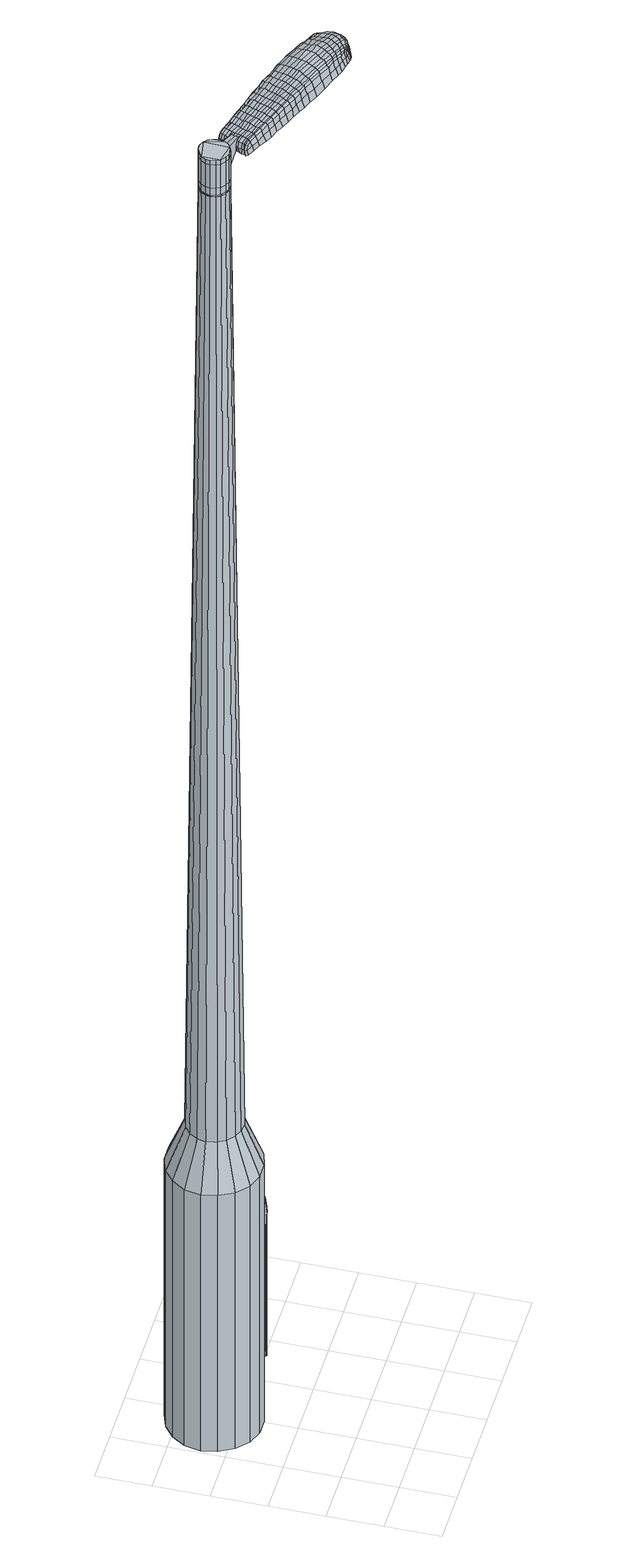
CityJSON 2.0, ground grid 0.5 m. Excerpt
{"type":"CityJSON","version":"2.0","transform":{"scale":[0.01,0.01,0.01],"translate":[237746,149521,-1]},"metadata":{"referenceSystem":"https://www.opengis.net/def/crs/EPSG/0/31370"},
"CityObjects":{
"object1":{"type":"GenericCityObject","attributes":{"cluster":1013,"mean_distance_to_centroid":0.28,"new_centroid_x":237746.43,"new_centroid_y":149522.7,"mean_distance_to_camera":7.38,"H1":7.17,"H2":6.9,"Z_final":111.28,"cluster2":-1,"proj_x":237746.25,"proj_y":149523.17,"id_line":48018,"bearing_l":68.78,"distance":0.496,"orientation":"right","G_obj":338.78},"geometry":[{"type":"MultiSurface","lod":"2","boundaries":[[[0,1,2,3]],[[1,4,5,2]],[[4,6,7,5]],[[6,8,9,7]],[[8,10,11,9]],[[10,12,13,11]],[[12,14,15,13]],[[14,16,17,15]],[[16,18,19,17]],[[18,20,21,19]],[[20,22,23,21]],[[22,24,25,23]],[[24,26,27,25]],[[26,28,29,27]],[[28,30,31,29]],[[30,32,33,31]],[[32,34,35,33]],[[34,0,3,35]],[[36,37,38,39]],[[38,40,41,42]],[[41,43,42]],[[42,44,45,46]],[[45,47,46]],[[46,48,49,50]],[[49,51,50]],[[42,46,50,38]],[[50,52,39,38]],[[53,36,39]],[[2,5,7,35]],[[7,9,11,15]],[[11,13,15]],[[15,17,19,23]],[[19,21,23]],[[23,25,27,31]],[[27,29,31]],[[15,23,31,7]],[[31,33,35,7]],[[3,2,35]],[[1,0,54,55]],[[0,34,56,54]],[[34,32,57,56]],[[32,30,58,57]],[[30,28,59,58]],[[28,26,60,59]],[[26,24,61,60]],[[24,22,62,61]],[[22,20,63,62]],[[20,18,64,63]],[[18,16,65,64]],[[16,14,66,65]],[[14,12,67,66]],[[12,10,68,67]],[[10,8,69,68]],[[8,6,70,69]],[[6,4,71,70]],[[4,1,55,71]],[[55,54,72,73]],[[54,56,74,72]],[[56,57,75,74]],[[57,58,76,75]],[[58,59,77,76]],[[59,60,78,77]],[[60,61,79,78]],[[61,62,80,79]],[[62,63,81,80]],[[63,64,82,81]],[[64,65,83,82]],[[65,66,84,83]],[[66,67,85,84]],[[67,68,86,85]],[[68,69,87,86]],[[69,70,88,87]],[[70,71,89,88]],[[71,55,73,89]],[[90,91,92,93]],[[94,95,91,90]],[[75,96,95,94]],[[97,98,96,75]],[[99,100,98,97]],[[101,102,100,99]],[[103,104,102,101]],[[80,105,104,103]],[[106,107,105,80]],[[108,109,107,106]],[[110,111,109,108]],[[84,112,111,110]],[[113,114,112,84]],[[86,115,114,113]],[[116,117,115,86]],[[118,119,117,116]],[[89,120,119,118]],[[93,92,120,89]],[[121,122,123,124]],[[125,121,124,126]],[[127,125,126,128]],[[129,127,128,130]],[[131,129,130,132]],[[133,131,132,134]],[[135,133,134,136]],[[137,135,136,138]],[[139,137,138,140]],[[141,139,140,142]],[[143,141,142,144]],[[145,143,144,146]],[[147,145,146,148]],[[149,147,148,150]],[[151,149,150,152]],[[153,151,152,154]],[[73,72,90,93]],[[72,74,94,90]],[[74,75,94]],[[76,97,75]],[[76,77,99,97]],[[77,78,101,99]],[[78,79,103,101]],[[79,80,103]],[[81,106,80]],[[81,82,108,106]],[[82,83,110,108]],[[83,84,110]],[[85,113,84]],[[85,86,113]],[[87,116,86]],[[87,88,118,116]],[[88,89,118]],[[73,93,89]],[[155,156,92,91]],[[156,120,92]],[[157,119,120]],[[157,158,117,119]],[[158,115,117]],[[159,114,115]],[[159,112,114]],[[160,111,112]],[[160,161,109,111]],[[161,162,107,109]],[[162,105,107]],[[163,104,105]],[[163,164,102,104]],[[164,165,100,102]],[[165,166,98,100]],[[166,96,98]],[[167,95,96]],[[167,155,91,95]],[[39,52,153,168]],[[156,155,169,154]],[[53,39,168,122]],[[155,167,123,169]],[[36,53,122,121]],[[167,96,124,123]],[[37,36,121,125]],[[96,166,126,124]],[[38,37,125,127]],[[166,165,128,126]],[[40,38,127,129]],[[165,164,130,128]],[[41,40,129,131]],[[164,163,132,130]],[[43,41,131,133]],[[163,105,134,132]],[[42,43,133,135]],[[105,162,136,134]],[[44,42,135,137]],[[162,161,138,136]],[[45,44,137,139]],[[161,160,140,138]],[[47,45,139,141]],[[160,112,142,140]],[[46,47,141,143]],[[112,159,144,142]],[[48,46,143,145]],[[159,115,146,144]],[[49,48,145,147]],[[115,158,148,146]],[[51,49,147,149]],[[158,157,150,148]],[[50,51,149,151]],[[157,120,152,150]],[[52,50,151,153]],[[120,156,154,152]],[[153,154,170,171]],[[154,169,172,170]],[[169,123,173,172]],[[123,122,174,173]],[[122,168,175,174]],[[168,153,171,175]],[[176,177,178,179]],[[180,176,179,181]],[[176,180,182,183]],[[177,176,183,184]],[[185,186,187,188]],[[189,185,188,190]],[[185,189,191,192]],[[186,185,192,193]],[[194,195,196,197]],[[198,194,197,199]],[[194,198,200,201]],[[195,194,201,202]],[[203,204,205,206]],[[207,203,206,208]],[[203,207,209,210]],[[204,203,210,211]],[[212,213,214,215]],[[216,212,215,217]],[[212,216,218,219]],[[213,212,219,220]],[[221,222,223,224]],[[225,221,224,226]],[[221,225,227,228]],[[222,221,228,229]],[[230,231,232,233]],[[222,230,233,223]],[[230,222,229,234]],[[231,230,234,235]],[[236,237,238,239]],[[231,236,239,232]],[[236,231,235,240]],[[237,236,240,241]],[[242,180,181,243]],[[237,242,243,238]],[[242,237,241,244]],[[180,242,244,182]],[[245,246,247,248]],[[249,245,248,250]],[[245,249,251,252]],[[246,245,252,253]],[[254,255,256,257]],[[246,254,257,247]],[[254,246,253,258]],[[255,254,258,259]],[[260,261,262,263]],[[255,260,263,256]],[[260,255,259,264]],[[261,260,264,265]],[[266,267,268,269]],[[261,266,269,262]],[[266,261,265,270]],[[267,266,270,271]],[[272,177,184,273]],[[267,272,273,268]],[[272,267,271,274]],[[177,272,274,178]],[[275,276,277,278]],[[279,275,278,280]],[[275,279,281,282]],[[276,275,282,283]],[[284,285,286,287]],[[276,284,287,277]],[[284,276,283,288]],[[285,284,288,289]],[[290,291,292,293]],[[285,290,293,286]],[[290,285,289,294]],[[291,290,294,295]],[[296,189,190,297]],[[291,296,297,292]],[[296,291,295,298]],[[189,296,298,191]],[[299,300,301,302]],[[303,299,302,304]],[[299,303,305,306]],[[300,299,306,307]],[[308,309,310,311]],[[300,308,311,301]],[[308,300,307,312]],[[309,308,312,313]],[[314,315,316,317]],[[309,314,317,310]],[[314,309,313,318]],[[315,314,318,319]],[[320,321,322,323]],[[315,320,323,316]],[[320,315,319,324]],[[321,320,324,325]],[[326,186,193,327]],[[321,326,327,322]],[[326,321,325,328]],[[186,326,328,187]],[[329,215,214,330]],[[331,329,330,332]],[[329,331,333,334]],[[215,329,334,217]],[[335,331,332,336]],[[337,335,336,338]],[[335,337,339,340]],[[331,335,340,333]],[[341,337,338,342]],[[343,341,342,344]],[[341,343,345,346]],[[337,341,346,339]],[[347,343,344,348]],[[349,347,348,350]],[[347,349,351,352]],[[343,347,352,345]],[[353,349,350,354]],[[204,353,354,205]],[[353,204,211,355]],[[349,353,355,351]],[[356,357,202,201]],[[358,356,201,200]],[[356,358,359,360]],[[357,356,360,361]],[[362,363,361,360]],[[364,362,360,359]],[[362,364,365,366]],[[363,362,366,367]],[[368,369,367,366]],[[370,368,366,365]],[[368,370,371,372]],[[369,368,372,373]],[[374,375,373,372]],[[376,374,372,371]],[[374,376,209,207]],[[375,374,207,208]],[[377,378,379,380]],[[279,377,380,281]],[[377,279,280,381]],[[378,377,381,382]],[[383,198,199,384]],[[378,383,384,379]],[[383,378,382,385]],[[198,383,385,200]],[[386,387,388,389]],[[225,386,389,227]],[[386,225,226,390]],[[387,386,390,391]],[[392,393,394,395]],[[387,392,395,388]],[[392,387,391,396]],[[393,392,396,397]],[[398,195,202,399]],[[393,398,399,394]],[[398,393,397,400]],[[195,398,400,196]],[[401,402,403,404]],[[183,401,404,184]],[[401,183,182,405]],[[402,401,405,406]],[[407,408,409,410]],[[402,407,410,403]],[[407,402,406,411]],[[408,407,411,412]],[[413,206,205,414]],[[408,413,414,409]],[[413,408,412,415]],[[206,413,415,208]],[[416,417,418,419]],[[188,416,419,190]],[[416,188,187,420]],[[417,416,420,421]],[[422,210,209,423]],[[417,422,423,418]],[[422,417,421,424]],[[210,422,424,211]],[[425,426,427,428]],[[303,425,428,305]],[[425,303,304,429]],[[426,425,429,430]],[[431,216,217,432]],[[426,431,432,427]],[[431,426,430,433]],[[216,431,433,218]],[[434,435,436,437]],[[249,434,437,251]],[[434,249,250,438]],[[435,434,438,439]],[[440,441,442,443]],[[435,440,443,436]],[[440,435,439,444]],[[441,440,444,445]],[[446,213,220,447]],[[441,446,447,442]],[[446,441,445,448]],[[213,446,448,214]],[[449,450,439,438]],[[248,449,438,250]],[[449,248,247,451]],[[450,449,451,452]],[[453,454,445,444]],[[450,453,444,439]],[[453,450,452,455]],[[454,453,455,456]],[[457,330,214,448]],[[454,457,448,445]],[[457,454,456,458]],[[330,457,458,332]],[[459,460,461,462]],[[306,459,462,307]],[[459,306,305,428]],[[460,459,428,427]],[[463,334,333,464]],[[460,463,464,461]],[[463,460,427,432]],[[334,463,432,217]],[[465,466,452,451]],[[257,465,451,247]],[[465,257,256,467]],[[466,465,467,468]],[[469,470,456,455]],[[466,469,455,452]],[[469,466,468,471]],[[470,469,471,472]],[[473,336,332,458]],[[470,473,458,456]],[[473,470,472,474]],[[336,473,474,338]],[[475,476,477,478]],[[312,475,478,313]],[[475,312,307,462]],[[476,475,462,461]],[[479,340,339,480]],[[476,479,480,477]],[[479,476,461,464]],[[340,479,464,333]],[[481,482,468,467]],[[263,481,467,256]],[[481,263,262,483]],[[482,481,483,484]],[[485,486,472,471]],[[482,485,471,468]],[[485,482,484,487]],[[486,485,487,488]],[[489,342,338,474]],[[486,489,474,472]],[[489,486,488,490]],[[342,489,490,344]],[[491,492,493,494]],[[318,491,494,319]],[[491,318,313,478]],[[492,491,478,477]],[[495,346,345,496]],[[492,495,496,493]],[[495,492,477,480]],[[346,495,480,339]],[[497,498,484,483]],[[269,497,483,262]],[[497,269,268,499]],[[498,497,499,500]],[[501,502,488,487]],[[498,501,487,484]],[[501,498,500,503]],[[502,501,503,504]],[[505,348,344,490]],[[502,505,490,488]],[[505,502,504,506]],[[348,505,506,350]],[[507,508,509,510]],[[324,507,510,325]],[[507,324,319,494]],[[508,507,494,493]],[[511,352,351,512]],[[508,511,512,509]],[[511,508,493,496]],[[352,511,496,345]],[[513,514,500,499]],[[273,513,499,268]],[[513,273,184,404]],[[514,513,404,403]],[[515,516,504,503]],[[514,515,503,500]],[[515,514,403,410]],[[516,515,410,409]],[[517,354,350,506]],[[516,517,506,504]],[[517,516,409,414]],[[354,517,414,205]],[[518,519,421,420]],[[328,518,420,187]],[[518,328,325,510]],[[519,518,510,509]],[[520,355,211,424]],[[519,520,424,421]],[[520,519,509,512]],[[355,520,512,351]],[[521,522,382,381]],[[278,521,381,280]],[[521,278,277,523]],[[522,521,523,524]],[[525,358,200,385]],[[522,525,385,382]],[[525,522,524,526]],[[358,525,526,359]],[[527,528,529,530]],[[228,527,530,229]],[[527,228,227,389]],[[528,527,389,388]],[[531,532,533,534]],[[528,531,534,529]],[[531,528,388,395]],[[532,531,395,394]],[[535,357,361,536]],[[532,535,536,533]],[[535,532,394,399]],[[357,535,399,202]],[[537,538,524,523]],[[287,537,523,277]],[[537,287,286,539]],[[538,537,539,540]],[[541,364,359,526]],[[538,541,526,524]],[[541,538,540,542]],[[364,541,542,365]],[[543,544,545,546]],[[234,543,546,235]],[[543,234,229,530]],[[544,543,530,529]],[[547,548,549,550]],[[544,547,550,545]],[[547,544,529,534]],[[548,547,534,533]],[[551,363,367,552]],[[548,551,552,549]],[[551,548,533,536]],[[363,551,536,361]],[[553,554,540,539]],[[293,553,539,286]],[[553,293,292,555]],[[554,553,555,556]],[[557,370,365,542]],[[554,557,542,540]],[[557,554,556,558]],[[370,557,558,371]],[[559,560,561,562]],[[240,559,562,241]],[[559,240,235,546]],[[560,559,546,545]],[[563,564,565,566]],[[560,563,566,561]],[[563,560,545,550]],[[564,563,550,549]],[[567,369,373,568]],[[564,567,568,565]],[[567,564,549,552]],[[369,567,552,367]],[[569,570,556,555]],[[297,569,555,292]],[[569,297,190,419]],[[570,569,419,418]],[[571,376,371,558]],[[570,571,558,556]],[[571,570,418,423]],[[376,571,423,209]],[[572,573,406,405]],[[244,572,405,182]],[[572,244,241,562]],[[573,572,562,561]],[[574,575,412,411]],[[573,574,411,406]],[[574,573,561,566]],[[575,574,566,565]],[[576,375,208,415]],[[575,576,415,412]],[[576,575,565,568]],[[375,576,568,373]],[[577,578,579,580]],[[580,579,581,582]],[[583,581,579,584]],[[584,579,578,585]],[[586,587,588,589]],[[589,588,590,591]],[[592,590,588,593]],[[593,588,587,594]],[[595,596,597,598]],[[598,597,599,600]],[[601,599,597,602]],[[602,597,596,603]],[[604,605,606,607]],[[607,606,608,609]],[[610,608,606,611]],[[611,606,605,612]],[[613,614,615,616]],[[616,615,617,618]],[[619,617,615,620]],[[620,615,614,621]],[[622,623,624,625]],[[625,624,626,627]],[[628,626,624,629]],[[629,624,623,630]],[[631,632,633,634]],[[634,633,623,622]],[[630,623,633,635]],[[635,633,632,636]],[[637,638,639,640]],[[640,639,632,631]],[[636,632,639,641]],[[641,639,638,642]],[[582,581,643,644]],[[644,643,638,637]],[[642,638,643,645]],[[645,643,581,583]],[[646,647,648,649]],[[649,648,650,651]],[[652,650,648,653]],[[653,648,647,654]],[[655,656,657,658]],[[658,657,647,646]],[[654,647,657,659]],[[659,657,656,660]],[[661,662,663,664]],[[664,663,656,655]],[[660,656,663,665]],[[665,663,662,666]],[[667,668,669,670]],[[670,669,662,661]],[[666,662,669,671]],[[671,669,668,672]],[[585,578,673,674]],[[674,673,668,667]],[[672,668,673,675]],[[675,673,578,577]],[[676,677,678,679]],[[679,678,680,681]],[[682,680,678,683]],[[683,678,677,684]],[[685,686,687,688]],[[688,687,677,676]],[[684,677,687,689]],[[689,687,686,690]],[[691,692,693,694]],[[694,693,686,685]],[[690,686,693,695]],[[695,693,692,696]],[[591,590,697,698]],[[698,697,692,691]],[[696,692,697,699]],[[699,697,590,592]],[[700,701,702,703]],[[703,702,704,705]],[[706,704,702,707]],[[707,702,701,708]],[[709,710,711,712]],[[712,711,701,700]],[[708,701,711,713]],[[713,711,710,714]],[[715,716,717,718]],[[718,717,710,709]],[[714,710,717,719]],[[719,717,716,720]],[[721,722,723,724]],[[724,723,716,715]],[[720,716,723,725]],[[725,723,722,726]],[[594,587,727,728]],[[728,727,722,721]],[[726,722,727,729]],[[729,727,587,586]],[[613,616,730,731]],[[731,730,732,733]],[[734,732,730,174]],[[174,730,616,618]],[[733,732,735,736]],[[736,735,737,738]],[[739,737,735,740]],[[740,735,732,734]],[[738,737,741,742]],[[742,741,743,744]],[[745,743,741,746]],[[746,741,737,739]],[[744,743,747,748]],[[748,747,749,750]],[[751,749,747,752]],[[752,747,743,745]],[[750,749,753,754]],[[754,753,605,604]],[[612,605,753,755]],[[755,753,749,751]],[[603,756,757,602]],[[602,757,758,601]],[[759,758,757,760]],[[760,757,756,761]],[[761,762,763,760]],[[760,763,764,759]],[[765,764,763,766]],[[766,763,762,767]],[[767,768,769,766]],[[766,769,770,765]],[[771,770,769,772]],[[772,769,768,773]],[[773,774,775,772]],[[772,775,776,771]],[[610,776,775,608]],[[608,775,774,609]],[[777,778,779,780]],[[780,779,680,682]],[[681,680,779,781]],[[781,779,778,782]],[[600,599,783,784]],[[784,783,778,777]],[[782,778,783,785]],[[785,783,599,601]],[[786,787,788,789]],[[789,788,626,628]],[[627,626,788,790]],[[790,788,787,791]],[[792,793,794,795]],[[795,794,787,786]],[[791,787,794,796]],[[796,794,793,797]],[[603,596,798,799]],[[799,798,793,792]],[[797,793,798,800]],[[800,798,596,595]],[[801,802,803,804]],[[804,803,584,585]],[[583,584,803,805]],[[805,803,802,806]],[[807,808,809,810]],[[810,809,802,801]],[[806,802,809,811]],[[811,809,808,812]],[[604,607,813,814]],[[814,813,808,807]],[[812,808,813,815]],[[815,813,607,609]],[[816,817,818,819]],[[819,818,589,591]],[[586,589,818,820]],[[820,818,817,821]],[[610,611,822,823]],[[823,822,817,816]],[[821,817,822,824]],[[824,822,611,612]],[[825,826,827,828]],[[828,827,704,706]],[[705,704,827,829]],[[829,827,826,830]],[[618,617,831,832]],[[832,831,826,825]],[[830,826,831,833]],[[833,831,617,619]],[[834,835,836]],[[836,835,650,652]],[[651,650,835,837]],[[837,835,834,838]],[[839,840,841,842]],[[842,841,834,836]],[[838,834,841,843]],[[843,841,840,844]],[[621,614,845,846]],[[846,845,840,839]],[[844,840,845,847]],[[847,845,614,613]],[[838,848,849,837]],[[837,849,649,651]],[[646,649,849,850]],[[849,848,850]],[[844,851,852,843]],[[843,852,848,838]],[[850,848,852,853]],[[853,852,851,854]],[[613,731,855,847]],[[847,855,851,844]],[[854,851,855,856]],[[856,855,731,733]],[[857,858,859,860]],[[860,859,707,708]],[[706,707,859,828]],[[828,859,858,825]],[[734,174,861,862]],[[862,861,858,857]],[[825,858,861,832]],[[832,861,174,618]],[[850,863,658,646]],[[655,658,863,864]],[[854,865,866,853]],[[853,866,863,850]],[[864,863,866,867]],[[867,866,865,868]],[[733,736,869,856]],[[856,869,865,854]],[[868,865,869,870]],[[870,869,736,738]],[[871,872,873,874]],[[874,873,713,714]],[[708,713,873,860]],[[860,873,872,857]],[[739,740,875,876]],[[876,875,872,871]],[[857,872,875,862]],[[862,875,740,734]],[[877,878,864]],[[864,878,664,655]],[[661,664,878,879]],[[879,878,877,880]],[[868,881,882,867]],[[867,882,877,864]],[[880,877,882,883]],[[883,882,881,884]],[[738,742,885,870]],[[870,885,881,868]],[[884,881,885,886]],[[886,885,742,744]],[[887,888,889,890]],[[890,889,719,720]],[[714,719,889,874]],[[874,889,888,871]],[[745,746,891,892]],[[892,891,888,887]],[[871,888,891,876]],[[876,891,746,739]],[[880,893,894,879]],[[879,894,670,661]],[[667,670,894,895]],[[895,894,893,896]],[[884,897,898,883]],[[883,898,893,880]],[[896,893,898,899]],[[899,898,897,900]],[[744,748,901,886]],[[886,901,897,884]],[[900,897,901,902]],[[902,901,748,750]],[[903,904,905,906]],[[906,905,725,726]],[[720,725,905,890]],[[890,905,904,887]],[[751,752,907,908]],[[908,907,904,903]],[[887,904,907,892]],[[892,907,752,745]],[[896,909,910,895]],[[895,910,674,667]],[[585,674,910,804]],[[804,910,909,801]],[[900,911,912,899]],[[899,912,909,896]],[[801,909,912,810]],[[810,912,911,807]],[[750,754,913,902]],[[902,913,911,900]],[[807,911,913,814]],[[814,913,754,604]],[[821,914,915,820]],[[820,915,729,586]],[[726,729,915,906]],[[906,915,914,903]],[[612,755,916,824]],[[824,916,914,821]],[[903,914,916,908]],[[908,916,755,751]],[[782,917,918,781]],[[781,918,679,681]],[[676,679,918,919]],[[919,918,917,920]],[[601,758,921,785]],[[785,921,917,782]],[[920,917,921,922]],[[922,921,758,759]],[[923,924,925,926]],[[926,925,629,630]],[[628,629,925,789]],[[789,925,924,786]],[[927,928,929,930]],[[930,929,924,923]],[[786,924,929,795]],[[795,929,928,792]],[[761,756,931,932]],[[932,931,928,927]],[[792,928,931,799]],[[799,931,756,603]],[[920,933,934,919]],[[919,934,688,676]],[[685,688,934,935]],[[935,934,933,936]],[[759,764,937,922]],[[922,937,933,920]],[[936,933,937,938]],[[938,937,764,765]],[[939,940,941,942]],[[942,941,635,636]],[[630,635,941,926]],[[926,941,940,923]],[[943,944,945,946]],[[946,945,940,939]],[[923,940,945,930]],[[930,945,944,927]],[[767,762,947,948]],[[948,947,944,943]],[[927,944,947,932]],[[932,947,762,761]],[[936,949,950,935]],[[935,950,694,685]],[[691,694,950,951]],[[951,950,949,952]],[[765,770,953,938]],[[938,953,949,936]],[[952,949,953,954]],[[954,953,770,771]],[[955,956,957,958]],[[958,957,641,642]],[[636,641,957,942]],[[942,957,956,939]],[[959,960,961,962]],[[962,961,956,955]],[[939,956,961,946]],[[946,961,960,943]],[[773,768,963,964]],[[964,963,960,959]],[[943,960,963,948]],[[948,963,768,767]],[[952,965,966,951]],[[951,966,698,691]],[[591,698,966,819]],[[819,966,965,816]],[[771,776,967,954]],[[954,967,965,952]],[[816,965,967,823]],[[823,967,776,610]],[[806,968,969,805]],[[805,969,645,583]],[[642,645,969,958]],[[958,969,968,955]],[[812,970,971,811]],[[811,971,968,806]],[[955,968,971,962]],[[962,971,970,959]],[[609,774,972,815]],[[815,972,970,812]],[[959,970,972,964]],[[964,972,774,773]],[[577,580,179,178]],[[580,582,181,179]],[[592,593,192,191]],[[593,594,193,192]],[[595,598,197,196]],[[598,600,199,197]],[[619,620,219,218]],[[620,621,220,219]],[[622,625,224,223]],[[625,627,226,224]],[[631,634,233,232]],[[634,622,223,233]],[[637,640,239,238]],[[640,631,232,239]],[[582,644,243,181]],[[644,637,238,243]],[[652,653,252,251]],[[653,654,253,252]],[[654,659,258,253]],[[659,660,259,258]],[[660,665,264,259]],[[665,666,265,264]],[[666,671,270,265]],[[671,672,271,270]],[[672,675,274,271]],[[675,577,178,274]],[[682,683,282,281]],[[683,684,283,282]],[[684,689,288,283]],[[689,690,289,288]],[[690,695,294,289]],[[695,696,295,294]],[[696,699,298,295]],[[699,592,191,298]],[[700,703,302,301]],[[703,705,304,302]],[[709,712,311,310]],[[712,700,301,311]],[[715,718,317,316]],[[718,709,310,317]],[[721,724,323,322]],[[724,715,316,323]],[[594,728,327,193]],[[728,721,322,327]],[[777,780,380,379]],[[780,682,281,380]],[[600,784,384,199]],[[784,777,379,384]],[[627,790,390,226]],[[790,791,391,390]],[[791,796,396,391]],[[796,797,397,396]],[[797,800,400,397]],[[800,595,196,400]],[[705,829,429,304]],[[829,830,430,429]],[[830,833,433,430]],[[833,619,218,433]],[[836,437,436]],[[836,652,251,437]],[[839,842,443,442]],[[842,836,436,443]],[[621,846,447,220]],[[846,839,442,447]],[[973,974,975,976]],[[977,978,976,975]],[[979,980,981,982]],[[983,984,985,986]],[[974,987,988,975]],[[989,977,975,988]],[[990,979,982,991]],[[992,993,984,983]],[[987,994,995,988]],[[995,996,989,988]],[[997,990,991,998]],[[999,993,992,1000]],[[994,1001,1002,995]],[[1002,1003,996,995]],[[1004,997,998,1005]],[[1006,999,1000,1007]],[[1008,1009,1010,1011]],[[1012,1013,1009,1008]],[[1012,1014,1015,1013]],[[1014,1016,1017,1015]],[[1018,1019,1020,1021]],[[1022,1023,1019,1018]],[[1024,1025,1023,1022]],[[1026,1027,1025,1024]],[[1021,1010,1009,1018]],[[1018,1009,1013,1022]],[[1013,1015,1024,1022]],[[1015,1017,1026,1024]],[[982,981,978,977]],[[991,982,977,989]],[[996,998,991,989]],[[1003,1005,998,996]],[[983,986,980,979]],[[992,983,979,990]],[[1000,992,990,997]],[[1007,1000,997,1004]],[[984,1008,1011,985]],[[993,1012,1008,984]],[[1014,1012,993,999]],[[1016,1014,999,1006]],[[1028,1029,1030,1031]],[[1030,1032,1033,1034]],[[1030,1034,1035,1036]],[[1030,1036,1031]],[[1037,1028,1031,1038]],[[1039,1038,1031,1040]],[[1041,1040,1031]],[[1042,1030,1029,1043]],[[1044,1042,1043,1045]],[[1046,1044,1045,1047]],[[1048,1046,1047,1049]],[[1050,1048,1049,1051]],[[1051,1052,1053,1054]],[[1051,1054,1055,1056]],[[1051,1056,1057,1058]],[[1057,1059,1060,1061]],[[1057,1061,1062,1063]],[[1057,1063,1058]],[[1051,1058,1050]],[[1064,1065,1029,1028]],[[1066,1067,1032,1030]],[[1068,1069,1041,1031]],[[1065,1070,1043,1029]],[[1071,1066,1030,1042]],[[1070,1072,1045,1043]],[[1073,1071,1042,1044]],[[1072,1074,1047,1045]],[[1075,1073,1044,1046]],[[1074,1076,1049,1047]],[[1077,1075,1046,1048]],[[1076,1078,1051,1049]],[[1079,1077,1048,1050]],[[1078,1080,1052,1051]],[[1081,1082,1059,1057]],[[1083,1079,1050,1058]],[[1053,1052,1080,1084]],[[1054,1053,1084,1085]],[[1055,1054,1085,1086]],[[1056,1055,1086,1087]],[[1057,1056,1087,1081]],[[1088,1064,1028,1037]],[[1089,1088,1037,1038]],[[1090,1089,1038,1039]],[[1091,1090,1039,1040]],[[1069,1091,1040,1041]],[[1033,1032,1067,1092]],[[1060,1059,1082,1093]],[[1034,1033,1092,1094]],[[1035,1034,1094,1095]],[[1036,1035,1095,1096]],[[1031,1036,1096,1068]],[[1061,1060,1093,1097]],[[1062,1061,1097,1098]],[[1063,1062,1098,1099]],[[1058,1063,1099,1083]]]}]}
},
"vertices":[
[85,156,384],[77,143,384],[77,143,96],[85,156,96],[66,134,384],[66,134,96],[52,130,384],[52,130,96],[37,130,384],[37,130,96],[24,135,384],[24,135,96],[13,145,384],[13,145,96],[6,158,384],[6,158,96],[3,172,384],[3,172,96],[6,187,384],[6,187,96],[14,199,384],[14,199,96],[25,208,384],[25,208,96],[39,213,384],[39,213,96],[54,213,384],[54,213,96],[68,208,384],[68,208,96],[79,198,384],[79,198,96],[86,185,384],[86,185,96],[88,170,384],[88,170,96],[58,176,1524],[56,180,1524],[53,183,1524],[58,166,1524],[48,185,1524],[44,185,1524],[35,180,1524],[39,183,1524],[33,176,1524],[32,172,1524],[35,163,1524],[33,167,1524],[39,160,1524],[43,158,1524],[52,160,1524],[48,158,1524],[56,162,1524],[59,171,1524],[69,162,429],[65,155,429],[71,171,429],[69,179,429],[65,187,429],[59,193,429],[50,196,429],[42,196,429],[33,193,429],[27,188,429],[22,180,429],[20,172,429],[22,163,429],[26,156,429],[33,150,429],[41,147,429],[49,146,429],[58,149,429],[58,166,1483],[56,162,1483],[59,171,1483],[58,176,1483],[56,180,1483],[53,183,1483],[48,185,1483],[44,185,1483],[39,183,1483],[35,180,1483],[33,176,1483],[32,172,1483],[33,167,1483],[35,163,1483],[39,160,1483],[43,158,1483],[48,158,1483],[52,160,1483],[58,167,1483],[58,167,1485],[55,163,1485],[55,163,1483],[58,171,1483],[58,171,1485],[58,176,1485],[56,179,1483],[56,179,1485],[52,182,1483],[52,182,1485],[48,184,1483],[48,184,1485],[44,184,1483],[44,184,1485],[39,183,1485],[36,180,1483],[36,180,1485],[34,176,1483],[34,176,1485],[33,172,1483],[33,172,1485],[33,167,1485],[36,163,1483],[36,163,1485],[39,160,1485],[43,159,1483],[43,159,1485],[48,159,1483],[48,159,1485],[52,160,1485],[58,176,1519],[59,171,1519],[59,171,1493],[58,176,1493],[56,180,1519],[56,180,1493],[53,183,1519],[53,183,1493],[48,185,1519],[48,185,1493],[44,185,1519],[44,185,1493],[39,183,1519],[39,183,1493],[35,180,1519],[35,180,1493],[33,176,1519],[33,176,1493],[32,172,1519],[32,172,1493],[33,167,1519],[33,167,1493],[35,163,1519],[35,163,1493],[39,160,1519],[39,160,1493],[43,158,1519],[43,158,1493],[48,158,1519],[48,158,1493],[52,160,1519],[52,160,1493],[56,162,1519],[56,162,1493],[58,166,1485],[56,162,1485],[48,158,1485],[43,158,1485],[35,163,1485],[32,172,1485],[33,176,1485],[35,180,1485],[44,185,1485],[48,185,1485],[53,183,1485],[56,180,1485],[59,171,1485],[58,166,1519],[58,166,1493],[74,157,1513],[74,157,1518],[76,160,1513],[77,163,1513],[77,163,1518],[76,160,1518],[138,115,1519],[131,118,1518],[132,116,1509],[138,113,1510],[145,111,1519],[146,109,1510],[145,113,1526],[137,117,1525],[131,119,1525],[152,151,1519],[145,153,1518],[143,152,1525],[150,149,1525],[160,148,1519],[158,147,1526],[162,149,1510],[153,151,1510],[147,154,1509],[214,108,1519],[212,104,1519],[213,104,1513],[215,107,1513],[214,112,1519],[215,112,1513],[213,112,1524],[212,108,1524],[211,105,1524],[145,134,1530],[138,137,1529],[137,134,1529],[143,131,1530],[153,131,1531],[152,128,1531],[155,135,1530],[146,138,1530],[139,140,1529],[69,163,1512],[68,161,1512],[70,161,1517],[70,163,1517],[70,166,1512],[71,166,1517],[71,166,1506],[70,163,1506],[69,161,1506],[193,95,1519],[190,95,1519],[190,94,1512],[194,93,1512],[196,94,1518],[196,93,1512],[195,95,1522],[193,96,1523],[190,97,1524],[185,97,1519],[180,98,1519],[180,96,1512],[186,95,1512],[185,98,1524],[180,100,1525],[174,100,1519],[167,103,1519],[168,101,1511],[175,98,1511],[174,102,1526],[167,104,1526],[156,107,1519],[157,105,1510],[156,109,1526],[70,145,1513],[77,142,1513],[77,144,1518],[70,147,1517],[65,148,1512],[66,148,1516],[66,147,1506],[71,144,1507],[78,141,1507],[84,139,1514],[91,136,1515],[91,137,1520],[84,140,1519],[85,137,1507],[91,134,1507],[98,133,1515],[104,130,1516],[104,131,1522],[97,134,1521],[98,131,1508],[105,128,1508],[111,127,1517],[118,123,1517],[117,125,1524],[111,128,1523],[112,125,1508],[118,122,1509],[124,121,1518],[124,122,1524],[125,119,1509],[207,128,1519],[204,129,1519],[203,128,1524],[206,126,1523],[209,126,1518],[208,126,1522],[210,127,1512],[208,128,1512],[205,130,1512],[200,131,1519],[194,134,1519],[193,133,1525],[199,130,1524],[201,132,1512],[196,135,1512],[189,136,1519],[182,139,1519],[180,138,1526],[188,135,1526],[191,137,1511],[183,140,1511],[171,144,1519],[170,142,1526],[173,144,1510],[81,174,1513],[89,171,1513],[90,172,1507],[83,174,1507],[76,175,1512],[77,176,1506],[77,174,1516],[80,173,1517],[88,170,1518],[96,169,1514],[103,167,1515],[104,167,1507],[97,170,1507],[95,168,1519],[102,166,1520],[110,164,1515],[117,162,1516],[119,163,1508],[112,165,1508],[109,163,1521],[116,161,1522],[124,160,1517],[131,157,1517],[133,158,1509],[126,161,1508],[123,159,1523],[130,156,1524],[138,155,1518],[140,156,1509],[137,154,1524],[75,161,1519],[75,159,1519],[82,158,1520],[81,156,1520],[84,161,1520],[77,164,1519],[89,156,1522],[88,153,1522],[96,153,1523],[95,150,1523],[97,156,1523],[90,158,1521],[103,150,1524],[102,148,1524],[110,148,1525],[109,145,1525],[111,151,1525],[104,153,1524],[117,145,1526],[116,142,1526],[124,142,1527],[123,139,1527],[125,145,1527],[118,148,1526],[131,140,1528],[130,137,1528],[132,143,1528],[209,109,1527],[208,106,1527],[210,113,1526],[206,115,1527],[205,111,1528],[204,108,1528],[199,113,1529],[198,110,1529],[200,117,1528],[193,120,1530],[193,116,1530],[191,112,1530],[186,119,1531],[184,115,1531],[187,123,1530],[178,126,1531],[177,122,1531],[176,118,1531],[165,127,1531],[164,123,1531],[166,130,1531],[211,124,1518],[212,122,1519],[213,122,1513],[212,125,1513],[209,124,1523],[210,122,1523],[213,117,1519],[214,117,1513],[212,117,1524],[198,94,1518],[201,95,1518],[200,96,1523],[197,96,1523],[198,93,1513],[201,94,1513],[204,96,1519],[207,99,1519],[206,99,1524],[203,97,1523],[205,96,1513],[208,98,1513],[210,101,1519],[209,102,1524],[211,101,1513],[138,118,1528],[138,120,1528],[132,123,1528],[131,121,1527],[146,115,1528],[146,116,1529],[140,122,1529],[141,125,1530],[134,128,1529],[133,125,1528],[148,119,1529],[149,122,1530],[142,128,1530],[135,131,1529],[151,125,1531],[149,148,1528],[149,146,1529],[157,143,1529],[158,145,1528],[143,150,1527],[142,148,1528],[147,142,1529],[156,139,1530],[141,145,1528],[74,175,1512],[73,173,1512],[74,172,1517],[75,174,1517],[75,175,1506],[74,173,1506],[72,170,1512],[73,169,1517],[73,170,1506],[64,150,1512],[65,151,1512],[65,150,1506],[64,149,1506],[65,150,1517],[66,151,1517],[65,153,1512],[66,156,1512],[67,155,1506],[66,153,1506],[67,153,1517],[68,156,1517],[67,158,1512],[68,158,1506],[69,158,1517],[70,148,1519],[71,149,1519],[77,145,1520],[78,146,1520],[72,151,1519],[73,154,1519],[79,148,1520],[80,151,1520],[74,156,1519],[80,153,1520],[80,172,1519],[79,170,1519],[86,167,1520],[87,169,1520],[78,167,1519],[85,164,1520],[84,142,1521],[85,143,1521],[91,139,1522],[91,140,1522],[85,146,1521],[86,148,1521],[92,143,1522],[93,145,1523],[87,151,1522],[94,148,1523],[94,167,1521],[93,165,1521],[100,163,1522],[101,164,1522],[92,162,1521],[99,159,1522],[98,136,1523],[98,137,1523],[104,133,1524],[105,134,1524],[99,140,1523],[100,142,1524],[106,137,1525],[107,139,1525],[101,145,1524],[108,142,1525],[108,162,1523],[107,160,1523],[114,158,1524],[115,160,1524],[106,157,1524],[113,154,1525],[111,130,1525],[112,131,1525],[118,127,1526],[118,128,1526],[113,134,1526],[114,137,1526],[119,131,1527],[121,134,1527],[115,139,1526],[122,137,1527],[122,157,1525],[121,155,1525],[128,153,1526],[129,155,1526],[120,152,1526],[127,149,1527],[124,124,1527],[125,126,1527],[126,128,1527],[127,131,1528],[129,134,1528],[136,153,1527],[135,151,1527],[134,147,1528],[207,125,1525],[208,122,1525],[204,127,1526],[205,124,1526],[209,118,1526],[206,120,1527],[195,96,1525],[197,97,1525],[194,98,1526],[192,97,1525],[200,98,1525],[204,100,1526],[199,102,1527],[197,100,1526],[206,103,1526],[202,104,1527],[199,129,1526],[200,126,1527],[193,131,1527],[194,129,1528],[200,122,1528],[194,125,1529],[187,99,1526],[189,100,1527],[183,102,1528],[181,101,1527],[191,101,1527],[194,104,1528],[187,106,1529],[185,104,1528],[196,107,1528],[189,109,1530],[188,134,1528],[188,131,1529],[180,137,1528],[180,135,1529],[187,127,1529],[179,130,1530],[175,103,1528],[177,104,1528],[169,107,1529],[167,106,1528],[179,106,1529],[181,109,1530],[172,112,1530],[171,109,1530],[183,112,1530],[174,115,1531],[169,141,1529],[169,139,1529],[168,135,1530],[157,110,1528],[158,112,1529],[159,114,1530],[161,117,1530],[162,120,1531],[133,117,1509],[132,119,1518],[138,117,1518],[139,115,1509],[146,113,1519],[147,111,1510],[146,115,1525],[138,118,1525],[132,121,1525],[143,150,1525],[144,151,1518],[151,149,1518],[150,148,1525],[159,146,1519],[158,145,1525],[161,147,1510],[153,150,1509],[146,152,1509],[211,105,1513],[210,105,1519],[212,108,1519],[212,108,1513],[212,112,1519],[213,112,1513],[211,112,1524],[210,109,1524],[209,106,1524],[137,134,1528],[138,137,1528],[145,134,1529],[144,131,1529],[153,131,1529],[152,128,1529],[155,134,1529],[146,137,1529],[139,140,1528],[71,160,1516],[70,160,1512],[71,163,1512],[72,162,1516],[73,165,1512],[73,165,1516],[73,165,1506],[72,162,1506],[71,160,1506],[191,96,1512],[190,97,1519],[193,97,1518],[194,95,1512],[196,96,1518],[196,95,1512],[195,97,1522],[194,98,1523],[190,99,1523],[181,98,1512],[180,100,1519],[186,99,1519],[186,97,1512],[186,100,1524],[180,102,1525],[168,103,1511],[168,105,1519],[175,102,1519],[176,100,1511],[175,103,1525],[167,106,1526],[157,109,1519],[158,107,1510],[157,110,1526],[78,145,1518],[78,144,1513],[71,147,1513],[71,148,1517],[67,149,1512],[68,150,1515],[67,148,1506],[72,146,1506],[79,142,1507],[92,139,1520],[92,138,1514],[85,141,1514],[85,142,1519],[85,139,1507],[92,136,1507],[105,133,1522],[105,131,1516],[99,134,1515],[98,136,1521],[99,133,1508],[106,130,1508],[118,127,1523],[119,125,1517],[112,128,1516],[112,130,1522],[113,126,1508],[119,123,1508],[125,122,1517],[125,124,1524],[126,120,1509],[202,126,1523],[203,127,1519],[206,126,1518],[205,125,1523],[207,125,1518],[207,124,1522],[209,126,1512],[207,127,1512],[204,128,1512],[193,131,1525],[194,132,1519],[199,130,1519],[198,129,1524],[200,131,1512],[195,133,1512],[180,137,1526],[181,138,1519],[188,135,1519],[187,134,1525],[190,135,1511],[183,138,1511],[170,142,1519],[169,141,1526],[172,143,1510],[89,170,1507],[88,169,1513],[81,172,1513],[82,172,1506],[76,173,1512],[77,173,1506],[77,172,1515],[80,171,1517],[87,168,1518],[104,166,1507],[102,165,1514],[95,167,1514],[97,168,1507],[94,166,1519],[101,164,1520],[118,161,1508],[117,160,1516],[110,162,1515],[111,163,1508],[108,161,1521],[115,159,1522],[132,156,1508],[131,156,1517],[124,158,1516],[125,159,1508],[122,157,1522],[129,154,1523],[138,153,1517],[139,154,1509],[136,152,1524],[76,161,1518],[75,158,1518],[83,158,1519],[82,156,1519],[84,161,1519],[90,155,1520],[89,153,1520],[97,153,1521],[96,150,1521],[98,155,1521],[91,158,1520],[104,150,1523],[103,147,1523],[111,147,1524],[110,145,1524],[112,150,1524],[105,153,1523],[118,145,1525],[117,142,1525],[124,142,1526],[123,139,1526],[126,145,1526],[119,148,1525],[131,139,1527],[130,137,1527],[133,143,1527],[207,107,1526],[208,110,1526],[209,113,1525],[205,115,1526],[204,111,1526],[203,108,1526],[197,110,1528],[199,113,1528],[199,117,1527],[193,120,1528],[192,116,1529],[191,113,1529],[184,115,1530],[185,119,1530],[186,122,1529],[178,125,1530],[177,122,1530],[176,119,1530],[164,123,1530],[165,126,1530],[166,130,1530],[211,122,1513],[210,121,1518],[209,123,1518],[210,124,1512],[207,123,1523],[208,121,1523],[211,117,1519],[212,117,1513],[210,117,1523],[199,98,1523],[200,97,1518],[197,96,1518],[197,98,1523],[198,95,1512],[200,96,1512],[205,101,1523],[206,100,1519],[203,98,1519],[202,99,1523],[203,97,1513],[207,100,1513],[208,102,1519],[207,103,1524],[209,102,1513],[132,123,1527],[139,120,1527],[138,119,1527],[132,122,1526],[146,116,1527],[147,117,1528],[135,128,1528],[141,125,1528],[140,123,1528],[133,125,1527],[148,119,1528],[150,122,1529],[143,128,1529],[136,131,1528],[151,125,1529],[157,142,1528],[149,145,1527],[149,147,1527],[157,144,1527],[143,149,1526],[142,148,1527],[148,142,1528],[156,138,1528],[141,144,1527],[76,171,1516],[75,172,1512],[75,173,1512],[76,172,1516],[76,173,1506],[76,172,1506],[74,169,1512],[75,168,1516],[75,169,1506],[67,150,1512],[66,150,1512],[67,149,1506],[67,150,1516],[68,151,1516],[69,154,1506],[69,155,1512],[68,153,1512],[68,152,1506],[69,153,1516],[69,155,1516],[69,158,1512],[70,157,1506],[70,157,1516],[72,149,1518],[71,148,1518],[78,146,1519],[74,154,1518],[73,151,1518],[79,148,1519],[80,151,1519],[75,156,1518],[81,153,1519],[87,167,1519],[80,169,1518],[80,170,1518],[87,168,1519],[79,166,1518],[85,164,1519],[85,143,1520],[92,140,1521],[87,148,1520],[86,146,1520],[93,143,1521],[94,145,1521],[88,150,1520],[95,148,1521],[101,162,1521],[94,165,1520],[94,166,1520],[101,163,1521],[92,161,1520],[99,159,1521],[99,137,1522],[98,137,1522],[105,134,1523],[106,135,1523],[101,142,1522],[100,140,1522],[107,137,1523],[108,139,1524],[102,145,1523],[109,142,1524],[115,157,1523],[108,160,1522],[108,161,1522],[115,158,1523],[106,156,1522],[113,154,1523],[112,132,1524],[112,131,1524],[119,128,1525],[119,129,1525],[114,137,1525],[113,134,1524],[120,131,1525],[121,134,1526],[116,139,1525],[122,137,1526],[128,152,1525],[122,155,1524],[122,156,1524],[129,154,1525],[120,151,1524],[127,149,1525],[126,126,1526],[125,125,1526],[128,131,1527],[127,128,1526],[129,134,1527],[135,150,1526],[136,151,1526],[134,146,1526],[207,122,1524],[206,124,1524],[203,126,1525],[204,124,1525],[208,118,1525],[205,119,1525],[193,99,1525],[197,99,1524],[195,98,1524],[192,99,1525],[199,103,1526],[203,101,1525],[200,100,1524],[196,101,1525],[205,104,1525],[201,105,1526],[199,126,1526],[198,128,1526],[193,130,1526],[193,128,1527],[199,122,1526],[193,124,1527],[183,103,1527],[188,101,1526],[187,100,1526],[181,102,1526],[187,107,1528],[193,105,1527],[191,103,1526],[185,105,1527],[196,107,1527],[189,110,1528],[187,131,1527],[187,133,1527],[179,136,1527],[179,134,1528],[187,127,1528],[179,130,1529],[169,108,1528],[177,105,1527],[175,104,1527],[168,107,1527],[173,113,1529],[181,109,1529],[179,107,1528],[171,110,1528],[182,112,1529],[174,116,1530],[168,138,1528],[168,140,1528],[167,134,1529],[158,112,1528],[157,111,1528],[161,117,1529],[159,115,1529],[163,120,1530],[67,148,1508],[69,155,1508],[99,142,1509],[96,134,1509],[119,133,1510],[116,125,1510],[156,118,1512],[152,110,1512],[135,116,1511],[139,125,1511],[172,112,1513],[185,107,1514],[182,99,1514],[169,103,1513],[72,161,1508],[102,149,1509],[122,141,1510],[159,127,1512],[142,134,1511],[176,120,1513],[188,116,1514],[74,167,1508],[105,156,1509],[125,149,1510],[162,136,1512],[146,142,1511],[192,124,1514],[179,129,1513],[77,174,1508],[108,164,1509],[128,157,1510],[166,144,1512],[149,151,1511],[195,132,1514],[183,138,1513],[198,103,1514],[203,102,1514],[200,96,1514],[195,95,1514],[201,111,1514],[205,109,1514],[204,119,1514],[208,116,1514],[207,126,1514],[210,122,1514],[208,103,1515],[212,105,1515],[212,104,1515],[207,99,1515],[210,107,1515],[213,106,1515],[211,111,1515],[213,107,1515],[213,115,1515],[213,108,1515],[77,201,334],[80,198,334],[80,198,165],[70,208,171],[77,201,165],[74,203,165],[72,205,166],[71,206,167],[70,207,169],[74,203,334],[72,205,333],[71,206,332],[70,207,331],[70,208,328],[87,185,165],[87,185,334],[89,170,165],[89,170,334],[86,155,165],[86,155,334],[79,143,165],[79,143,334],[67,133,165],[67,133,334],[63,132,334],[59,130,334],[57,129,333],[55,129,332],[54,128,331],[53,128,328],[63,132,165],[53,128,171],[54,128,169],[55,129,167],[57,129,166],[59,130,165],[75,199,334],[78,196,334],[78,196,165],[75,199,165],[68,205,171],[68,205,328],[85,184,334],[85,184,165],[86,170,334],[86,170,165],[84,156,334],[84,156,165],[76,144,334],[76,144,165],[66,136,334],[66,136,165],[62,134,334],[52,131,328],[52,131,171],[62,134,165],[59,133,334],[56,132,333],[54,131,332],[53,131,331],[73,201,334],[70,203,333],[69,204,332],[68,205,331],[73,201,165],[53,131,169],[70,203,166],[69,204,167],[68,205,169],[54,131,167],[56,132,166],[59,133,165]
]}
